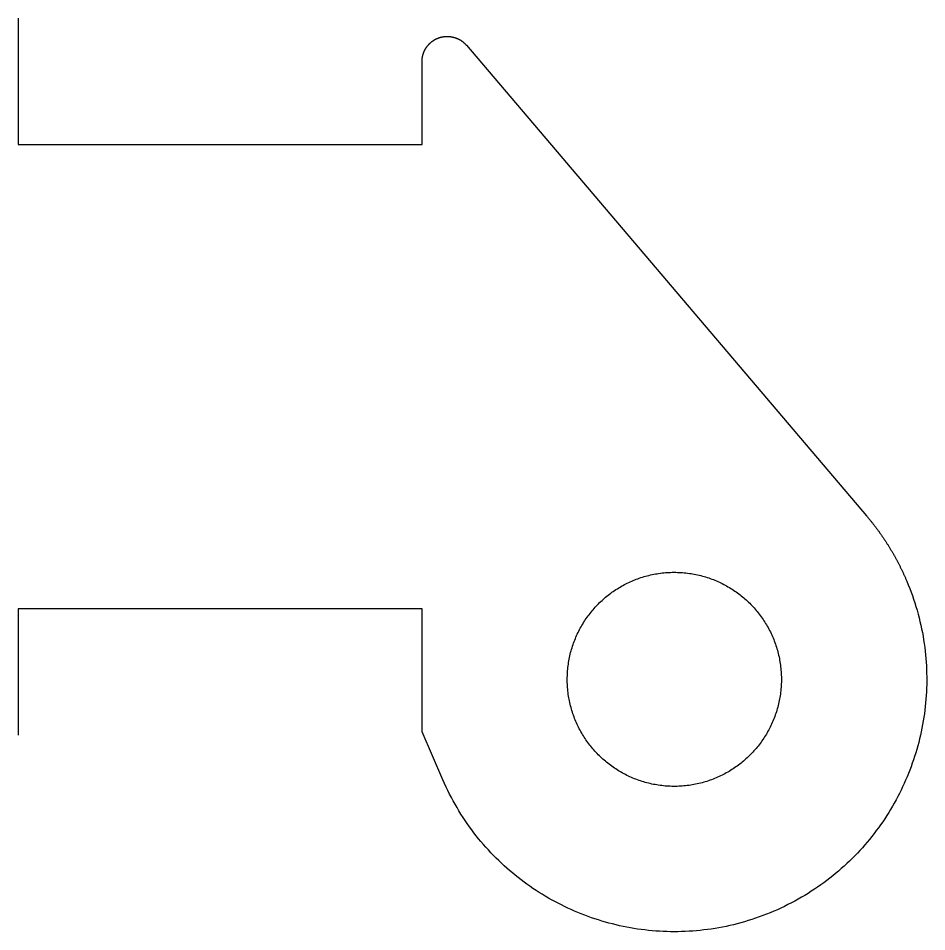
# Model space of a CAD drawing. Extents: x -66 to 66, y -41 to 41.
# Drawn here: x 45 to 63, y -40.55 to -22.45 of the extents above; entities that cross this region are included whole.
import ezdxf

# ---------------------------------------------------------------- set-up
doc = ezdxf.new("R2010")
doc.units = 0
doc.layers.add('LAYER_1', color=7, linetype='CONTINUOUS')

# ---------------------------------------------------------------- blocks, each defined once
blk = doc.blocks.new('BLOCK_280')
at = {"layer": 'LAYER_1', "color": 7}
blk.add_lwpolyline([(45, -22.449), (45, -24.949)], dxfattribs=at)
blk = doc.blocks.new('BLOCK_281')
at = {"layer": 'LAYER_1', "color": 7}
blk.add_lwpolyline([(45, -24.949), (53, -24.949)], dxfattribs=at)
blk = doc.blocks.new('BLOCK_282')
at = {"layer": 'LAYER_1', "color": 7}
blk.add_lwpolyline([(53, -24.949), (53, -23.309)], dxfattribs=at)
blk = doc.blocks.new('BLOCK_283')
at = {"layer": 'LAYER_1', "color": 7}
blk.add_polyline3d([(53, -23.3094, 0), (53, -23.3054, 0), (53.0001, -23.3015, 0), (53.0001, -23.2975, 0), (53.0002, -23.2936, 0), (53.0004, -23.2897, 0), (53.0006, -23.2858, 0), (53.0008, -23.2818, 0), (53.001, -23.2779, 0), (53.0012, -23.274, 0), (53.0015, -23.2701, 0), (53.0019, -23.2662, 0), (53.0022, -23.2623, 0), (53.0026, -23.2584, 0), (53.003, -23.2545, 0), (53.0035, -23.2507, 0), (53.0039, -23.2468, 0), (53.0044, -23.2429, 0), (53.005, -23.2391, 0), (53.0055, -23.2352, 0), (53.0061, -23.2314, 0), (53.0067, -23.2275, 0), (53.0074, -23.2237, 0), (53.0081, -23.2199, 0), (53.0088, -23.2161, 0), (53.0095, -23.2122, 0), (53.0103, -23.2084, 0), (53.0111, -23.2046, 0), (53.0119, -23.2009, 0), (53.0128, -23.1971, 0), (53.0137, -23.1933, 0), (53.0146, -23.1895, 0), (53.0155, -23.1858, 0), (53.0165, -23.182, 0), (53.0175, -23.1783, 0), (53.0185, -23.1746, 0), (53.0196, -23.1709, 0), (53.0206, -23.1672, 0), (53.0218, -23.1635, 0), (53.0229, -23.1598, 0), (53.0241, -23.1561, 0), (53.0253, -23.1524, 0), (53.0265, -23.1487, 0), (53.0278, -23.1451, 0), (53.029, -23.1415, 0), (53.0303, -23.1378, 0), (53.0317, -23.1342, 0), (53.033, -23.1306, 0), (53.0344, -23.127, 0), (53.0359, -23.1234, 0), (53.0373, -23.1198, 0), (53.0388, -23.1163, 0), (53.0403, -23.1127, 0), (53.0418, -23.1092, 0), (53.0434, -23.1057, 0), (53.045, -23.1022, 0), (53.0466, -23.0987, 0), (53.0482, -23.0952, 0), (53.0499, -23.0917, 0), (53.0516, -23.0882, 0), (53.0533, -23.0848, 0), (53.055, -23.0813, 0), (53.0568, -23.0779, 0), (53.0586, -23.0745, 0), (53.0604, -23.0711, 0), (53.0623, -23.0677, 0), (53.0641, -23.0643, 0), (53.0661, -23.061, 0), (53.068, -23.0576, 0), (53.0699, -23.0543, 0), (53.0719, -23.051, 0), (53.0739, -23.0477, 0), (53.076, -23.0444, 0), (53.078, -23.0412, 0), (53.0801, -23.0379, 0), (53.0822, -23.0347, 0), (53.0844, -23.0314, 0), (53.0865, -23.0282, 0), (53.0887, -23.0251, 0), (53.0909, -23.0219, 0), (53.0931, -23.0187, 0), (53.0954, -23.0156, 0), (53.0977, -23.0125, 0), (53.1, -23.0093, 0), (53.1023, -23.0063, 0), (53.1047, -23.0032, 0), (53.1071, -23.0001, 0), (53.1095, -22.9971, 0), (53.1119, -22.9941, 0), (53.1144, -22.9911, 0), (53.1169, -22.9881, 0), (53.1194, -22.9851, 0), (53.1219, -22.9821, 0), (53.1245, -22.9792, 0), (53.1271, -22.9763, 0), (53.1297, -22.9734, 0), (53.1323, -22.9705, 0), (53.135, -22.9677, 0), (53.1377, -22.9648, 0), (53.1404, -22.962, 0), (53.1431, -22.9592, 0), (53.1458, -22.9564, 0), (53.1486, -22.9537, 0), (53.1514, -22.9509, 0), (53.1542, -22.9482, 0), (53.1571, -22.9455, 0), (53.1599, -22.9428, 0), (53.1628, -22.9402, 0), (53.1657, -22.9375, 0), (53.1687, -22.9349, 0), (53.1716, -22.9323, 0), (53.1746, -22.9297, 0), (53.179, -22.926, 0), (53.1847, -22.9213, 0), (53.1904, -22.9167, 0), (53.1962, -22.9122, 0), (53.2021, -22.9078, 0), (53.208, -22.9035, 0), (53.2139, -22.8992, 0), (53.2199, -22.8951, 0), (53.226, -22.8911, 0), (53.232, -22.8872, 0), (53.2382, -22.8833, 0), (53.2443, -22.8796, 0), (53.2505, -22.876, 0), (53.2567, -22.8724, 0), (53.263, -22.869, 0), (53.2693, -22.8656, 0), (53.2757, -22.8624, 0), (53.282, -22.8592, 0), (53.2884, -22.8562, 0), (53.2949, -22.8532, 0), (53.3013, -22.8504, 0), (53.3078, -22.8476, 0), (53.3144, -22.845, 0), (53.3209, -22.8424, 0), (53.3275, -22.8399, 0), (53.3341, -22.8376, 0), (53.3407, -22.8353, 0), (53.3474, -22.8331, 0), (53.354, -22.831, 0), (53.3607, -22.829, 0), (53.3674, -22.8271, 0), (53.3742, -22.8253, 0), (53.3809, -22.8236, 0), (53.3877, -22.822, 0), (53.3945, -22.8205, 0), (53.4013, -22.8191, 0), (53.4081, -22.8178, 0), (53.4149, -22.8166, 0), (53.4217, -22.8155, 0), (53.4286, -22.8144, 0), (53.4354, -22.8135, 0), (53.4423, -22.8127, 0), (53.4491, -22.8119, 0), (53.456, -22.8113, 0), (53.4629, -22.8107, 0), (53.4698, -22.8103, 0), (53.4767, -22.8099, 0), (53.4836, -22.8096, 0), (53.4905, -22.8094, 0), (53.4973, -22.8094, 0), (53.5042, -22.8094, 0), (53.5111, -22.8095, 0), (53.518, -22.8097, 0), (53.5249, -22.81, 0), (53.5318, -22.8104, 0), (53.5386, -22.8109, 0), (53.5455, -22.8114, 0), (53.5523, -22.8121, 0), (53.5592, -22.8129, 0), (53.566, -22.8137, 0), (53.5728, -22.8147, 0), (53.5797, -22.8157, 0), (53.5864, -22.8169, 0), (53.5932, -22.8181, 0), (53.6, -22.8194, 0), (53.6067, -22.8209, 0), (53.6135, -22.8224, 0), (53.6202, -22.824, 0), (53.6269, -22.8257, 0), (53.6335, -22.8275, 0), (53.6402, -22.8294, 0), (53.6468, -22.8313, 0), (53.6534, -22.8334, 0), (53.66, -22.8356, 0), (53.6665, -22.8378, 0), (53.6731, -22.8402, 0), (53.6796, -22.8426, 0), (53.686, -22.8452, 0), (53.6925, -22.8478, 0), (53.6989, -22.8505, 0), (53.7052, -22.8533, 0), (53.7116, -22.8562, 0), (53.7179, -22.8592, 0), (53.7241, -22.8623, 0), (53.7304, -22.8655, 0), (53.7366, -22.8687, 0), (53.7427, -22.8721, 0), (53.7488, -22.8755, 0), (53.7549, -22.8791, 0), (53.7609, -22.8827, 0), (53.7669, -22.8864, 0), (53.7729, -22.8902, 0), (53.7788, -22.8941, 0), (53.7846, -22.8981, 0), (53.7904, -22.9022, 0), (53.7962, -22.9064, 0), (53.8019, -22.9107, 0), (53.8076, -22.915, 0), (53.8132, -22.9195, 0), (53.8187, -22.924, 0), (53.8242, -22.9286, 0), (53.8297, -22.9334, 0), (53.8351, -22.9382, 0), (53.8404, -22.9431, 0), (53.8457, -22.9481, 0), (53.8509, -22.9531, 0), (53.8561, -22.9583, 0), (53.8612, -22.9636, 0), (53.8662, -22.9689, 0), (53.8712, -22.9744, 0), (53.8761, -22.9799, 0), (53.8809, -22.9855, 0)], dxfattribs=at)
blk = doc.blocks.new('BLOCK_284')
at = {"layer": 'LAYER_1', "color": 7}
blk.add_lwpolyline([(53.881, -22.985), (61.809, -32.311)], dxfattribs=at)
blk = doc.blocks.new('BLOCK_285')
at = {"layer": 'LAYER_1', "color": 7}
blk.add_polyline3d([(61.8093, -32.3107, 0), (61.8183, -32.3212, 0), (61.8272, -32.3318, 0), (61.8361, -32.3425, 0), (61.845, -32.3531, 0), (61.8538, -32.3638, 0), (61.8627, -32.3745, 0), (61.8714, -32.3852, 0), (61.8802, -32.3959, 0), (61.8889, -32.4067, 0), (61.8976, -32.4175, 0), (61.9063, -32.4283, 0), (61.9149, -32.4392, 0), (61.9235, -32.45, 0), (61.9321, -32.4609, 0), (61.9406, -32.4718, 0), (61.9491, -32.4827, 0), (61.9576, -32.4937, 0), (61.9661, -32.5047, 0), (61.9745, -32.5157, 0), (61.9829, -32.5267, 0), (61.9912, -32.5377, 0), (61.9996, -32.5488, 0), (62.0079, -32.5599, 0), (62.0161, -32.571, 0), (62.0243, -32.5821, 0), (62.0325, -32.5933, 0), (62.0407, -32.6044, 0), (62.0489, -32.6156, 0), (62.057, -32.6269, 0), (62.065, -32.6381, 0), (62.0731, -32.6494, 0), (62.0811, -32.6606, 0), (62.0891, -32.6719, 0), (62.097, -32.6833, 0), (62.1049, -32.6946, 0), (62.1128, -32.706, 0), (62.1207, -32.7174, 0), (62.1285, -32.7288, 0), (62.1363, -32.7402, 0), (62.144, -32.7517, 0), (62.1518, -32.7632, 0), (62.1595, -32.7747, 0), (62.1671, -32.7862, 0), (62.1747, -32.7977, 0), (62.1823, -32.8093, 0), (62.1899, -32.8209, 0), (62.1974, -32.8325, 0), (62.2049, -32.8441, 0), (62.2124, -32.8557, 0), (62.2198, -32.8674, 0), (62.2272, -32.8791, 0), (62.2346, -32.8908, 0), (62.242, -32.9025, 0), (62.2493, -32.9143, 0), (62.2565, -32.926, 0), (62.2638, -32.9378, 0), (62.271, -32.9496, 0), (62.2782, -32.9614, 0), (62.2853, -32.9733, 0), (62.2924, -32.9852, 0), (62.2995, -32.997, 0), (62.3065, -33.0089, 0), (62.3136, -33.0209, 0), (62.3205, -33.0328, 0), (62.3275, -33.0448, 0), (62.3344, -33.0568, 0), (62.3413, -33.0688, 0), (62.3481, -33.0808, 0), (62.3549, -33.0928, 0), (62.3617, -33.1049, 0), (62.3685, -33.117, 0), (62.3752, -33.1291, 0), (62.3819, -33.1412, 0), (62.3885, -33.1533, 0), (62.3951, -33.1655, 0), (62.4017, -33.1777, 0), (62.4083, -33.1898, 0), (62.4148, -33.2021, 0), (62.4212, -33.2143, 0), (62.4277, -33.2265, 0), (62.4341, -33.2388, 0), (62.4405, -33.2511, 0), (62.4468, -33.2634, 0), (62.4531, -33.2757, 0), (62.4594, -33.2881, 0), (62.4657, -33.3004, 0), (62.4719, -33.3128, 0), (62.4781, -33.3252, 0), (62.4842, -33.3376, 0), (62.4903, -33.35, 0), (62.4964, -33.3625, 0), (62.5024, -33.3749, 0), (62.5084, -33.3874, 0), (62.5144, -33.3999, 0), (62.5204, -33.4124, 0), (62.5263, -33.425, 0), (62.5321, -33.4375, 0), (62.538, -33.4501, 0), (62.5438, -33.4627, 0), (62.5495, -33.4753, 0), (62.5553, -33.4879, 0), (62.561, -33.5006, 0), (62.5666, -33.5132, 0), (62.5723, -33.5259, 0), (62.5778, -33.5386, 0), (62.5834, -33.5513, 0), (62.6057, -33.6032, 0), (62.6354, -33.6749, 0), (62.6638, -33.7468, 0), (62.6911, -33.8189, 0), (62.7172, -33.8911, 0), (62.7422, -33.9636, 0), (62.7659, -34.0361, 0), (62.7885, -34.1089, 0), (62.8099, -34.1817, 0), (62.8302, -34.2547, 0), (62.8493, -34.3278, 0), (62.8672, -34.401, 0), (62.884, -34.4743, 0), (62.8997, -34.5476, 0), (62.9142, -34.621, 0), (62.9276, -34.6945, 0), (62.9398, -34.768, 0), (62.9509, -34.8416, 0), (62.9609, -34.9152, 0), (62.9698, -34.9887, 0), (62.9776, -35.0623, 0), (62.9842, -35.1359, 0), (62.9898, -35.2094, 0), (62.9943, -35.2829, 0), (62.9976, -35.3564, 0), (62.9999, -35.4298, 0), (63.0011, -35.5031, 0), (63.0012, -35.5763, 0), (63.0002, -35.6495, 0), (62.9982, -35.7225, 0), (62.9951, -35.7955, 0), (62.9909, -35.8683, 0), (62.9856, -35.941, 0), (62.9793, -36.0135, 0), (62.972, -36.0858, 0), (62.9636, -36.158, 0), (62.9542, -36.23, 0), (62.9437, -36.3018, 0), (62.9322, -36.3735, 0), (62.9197, -36.4448, 0), (62.9061, -36.516, 0), (62.8916, -36.5869, 0), (62.876, -36.6576, 0), (62.8594, -36.728, 0), (62.8418, -36.7982, 0), (62.8232, -36.868, 0), (62.8036, -36.9376, 0), (62.783, -37.0068, 0), (62.7614, -37.0758, 0), (62.7388, -37.1444, 0), (62.7153, -37.2127, 0), (62.6907, -37.2806, 0), (62.6652, -37.3481, 0), (62.6388, -37.4153, 0), (62.6114, -37.4821, 0), (62.583, -37.5485, 0), (62.5536, -37.6145, 0), (62.5234, -37.6801, 0), (62.4921, -37.7452, 0), (62.46, -37.8099, 0), (62.4269, -37.8741, 0), (62.3928, -37.9379, 0), (62.3579, -38.0012, 0), (62.322, -38.0641, 0), (62.2852, -38.1264, 0), (62.2475, -38.1882, 0), (62.2089, -38.2495, 0), (62.1693, -38.3102, 0), (62.1289, -38.3705, 0), (62.0876, -38.4301, 0), (62.0454, -38.4892, 0), (62.0023, -38.5477, 0), (61.9583, -38.6057, 0), (61.9135, -38.663, 0), (61.8677, -38.7197, 0), (61.8211, -38.7758, 0), (61.7737, -38.8313, 0), (61.7254, -38.8861, 0), (61.6762, -38.9403, 0), (61.6262, -38.9938, 0), (61.5753, -39.0466, 0), (61.5236, -39.0987, 0), (61.471, -39.1501, 0), (61.4176, -39.2009, 0), (61.3634, -39.2509, 0), (61.3084, -39.3001, 0), (61.2525, -39.3486, 0), (61.1958, -39.3964, 0), (61.1384, -39.4434, 0), (61.0801, -39.4896, 0), (61.021, -39.535, 0), (60.9611, -39.5796, 0), (60.9004, -39.6234, 0), (60.8389, -39.6664, 0), (60.7767, -39.7085, 0), (60.7136, -39.7498, 0), (60.6498, -39.7903, 0), (60.5852, -39.8298, 0), (60.5199, -39.8685, 0), (60.4538, -39.9063, 0), (60.3869, -39.9432, 0), (60.3193, -39.9792, 0), (60.2509, -40.0142, 0), (60.1818, -40.0483, 0), (60.1119, -40.0815, 0), (60.0413, -40.1137, 0), (59.97, -40.1449, 0), (59.8984, -40.175, 0), (59.8266, -40.2039, 0), (59.7545, -40.2315, 0), (59.6823, -40.258, 0), (59.61, -40.2834, 0), (59.5374, -40.3075, 0), (59.4648, -40.3305, 0), (59.3919, -40.3523, 0), (59.319, -40.3729, 0), (59.2459, -40.3924, 0), (59.1728, -40.4107, 0), (59.0995, -40.4279, 0), (59.0262, -40.4439, 0), (58.9528, -40.4588, 0), (58.8793, -40.4726, 0), (58.8058, -40.4852, 0), (58.7323, -40.4967, 0), (58.6587, -40.5071, 0), (58.5852, -40.5163, 0), (58.5116, -40.5245, 0), (58.438, -40.5315, 0), (58.3645, -40.5374, 0), (58.2909, -40.5423, 0), (58.2175, -40.546, 0), (58.1441, -40.5486, 0), (58.0707, -40.5502, 0), (57.9974, -40.5506, 0), (57.9242, -40.55, 0), (57.8512, -40.5483, 0), (57.7782, -40.5456, 0), (57.7053, -40.5417, 0), (57.6326, -40.5369, 0), (57.56, -40.5309, 0), (57.4876, -40.5239, 0), (57.4154, -40.5159, 0), (57.3433, -40.5068, 0), (57.2714, -40.4967, 0), (57.1998, -40.4855, 0), (57.1283, -40.4733, 0), (57.057, -40.4601, 0), (56.986, -40.4459, 0), (56.9153, -40.4306, 0), (56.8448, -40.4144, 0), (56.7745, -40.3971, 0), (56.7046, -40.3788, 0), (56.6349, -40.3596, 0), (56.5656, -40.3393, 0), (56.4965, -40.318, 0), (56.4278, -40.2958, 0), (56.3594, -40.2726, 0), (56.2914, -40.2484, 0), (56.2237, -40.2232, 0), (56.1564, -40.1971, 0), (56.0895, -40.17, 0), (56.023, -40.1419, 0), (55.9568, -40.1129, 0), (55.8911, -40.0829, 0), (55.8258, -40.052, 0), (55.761, -40.0202, 0), (55.6966, -39.9874, 0), (55.6326, -39.9536, 0), (55.5692, -39.919, 0), (55.5062, -39.8834, 0), (55.4437, -39.8469, 0), (55.3817, -39.8095, 0), (55.3203, -39.7712, 0), (55.2593, -39.732, 0), (55.1989, -39.6919, 0), (55.1391, -39.6508, 0), (55.0798, -39.6089, 0), (55.0211, -39.5661, 0), (54.9629, -39.5224, 0), (54.9054, -39.4779, 0), (54.8485, -39.4324, 0), (54.7922, -39.3861, 0), (54.7365, -39.339, 0), (54.6815, -39.2909, 0), (54.6271, -39.242, 0), (54.5734, -39.1923, 0), (54.5203, -39.1417, 0), (54.468, -39.0903, 0), (54.4163, -39.038, 0), (54.3653, -38.9849, 0), (54.3151, -38.9309, 0), (54.2656, -38.8762, 0), (54.2168, -38.8206, 0), (54.1688, -38.7642, 0), (54.1216, -38.707, 0), (54.0751, -38.6489, 0), (54.0294, -38.5901, 0), (53.9845, -38.5305, 0), (53.9405, -38.4701, 0), (53.8972, -38.4089, 0), (53.8548, -38.3469, 0), (53.8132, -38.2841, 0), (53.7725, -38.2205, 0), (53.7326, -38.1562, 0), (53.6936, -38.0911, 0), (53.6556, -38.0252, 0), (53.6184, -37.9586, 0), (53.5821, -37.8913, 0), (53.5467, -37.8231, 0), (53.5123, -37.7543, 0), (53.4788, -37.6846, 0), (53.4463, -37.6143, 0), (53.4147, -37.5432, 0)], dxfattribs=at)
blk = doc.blocks.new('BLOCK_286')
at = {"layer": 'LAYER_1', "color": 7}
blk.add_lwpolyline([(53.415, -37.543), (53, -36.589)], dxfattribs=at)
blk = doc.blocks.new('BLOCK_287')
at = {"layer": 'LAYER_1', "color": 7}
blk.add_lwpolyline([(53, -36.589), (53, -34.149)], dxfattribs=at)
blk = doc.blocks.new('BLOCK_288')
at = {"layer": 'LAYER_1', "color": 7}
blk.add_lwpolyline([(53, -34.149), (45, -34.149)], dxfattribs=at)
blk = doc.blocks.new('BLOCK_289')
at = {"layer": 'LAYER_1', "color": 7}
blk.add_lwpolyline([(45, -34.149), (45, -36.653)], dxfattribs=at)
blk = doc.blocks.new('BLOCK_312')
at = {"layer": 'LAYER_1', "color": 1}
blk.add_polyline3d([(55.8787, -35.5494, 0), (55.879, -35.515, 0), (55.8798, -35.4808, 0), (55.8811, -35.4468, 0), (55.883, -35.4129, 0), (55.8854, -35.3791, 0), (55.8884, -35.3455, 0), (55.8918, -35.312, 0), (55.8958, -35.2787, 0), (55.9003, -35.2455, 0), (55.9053, -35.2125, 0), (55.9108, -35.1797, 0), (55.9168, -35.147, 0), (55.9233, -35.1146, 0), (55.9303, -35.0823, 0), (55.9378, -35.0501, 0), (55.9457, -35.0182, 0), (55.9542, -34.9865, 0), (55.9631, -34.955, 0), (55.9725, -34.9236, 0), (55.9823, -34.8925, 0), (55.9927, -34.8616, 0), (56.0034, -34.8309, 0), (56.0147, -34.8004, 0), (56.0264, -34.7701, 0), (56.0385, -34.7401, 0), (56.0511, -34.7103, 0), (56.0641, -34.6807, 0), (56.0776, -34.6513, 0), (56.0915, -34.6223, 0), (56.1058, -34.5934, 0), (56.1205, -34.5648, 0), (56.1357, -34.5365, 0), (56.1512, -34.5084, 0), (56.1672, -34.4805, 0), (56.1836, -34.453, 0), (56.2004, -34.4257, 0), (56.2176, -34.3987, 0), (56.2352, -34.3719, 0), (56.2531, -34.3455, 0), (56.2715, -34.3193, 0), (56.2902, -34.2935, 0), (56.3094, -34.2679, 0), (56.3289, -34.2426, 0), (56.3487, -34.2176, 0), (56.3689, -34.1929, 0), (56.3895, -34.1686, 0), (56.4105, -34.1445, 0), (56.4318, -34.1208, 0), (56.4534, -34.0974, 0), (56.4754, -34.0744, 0), (56.4977, -34.0516, 0), (56.5204, -34.0292, 0), (56.5434, -34.0072, 0), (56.5668, -33.9854, 0), (56.5904, -33.9641, 0), (56.6144, -33.9431, 0), (56.6387, -33.9224, 0), (56.6633, -33.9021, 0), (56.6882, -33.8822, 0), (56.7134, -33.8626, 0), (56.7389, -33.8434, 0), (56.7648, -33.8246, 0), (56.7909, -33.8061, 0), (56.8173, -33.7881, 0), (56.8439, -33.7704, 0), (56.8709, -33.7532, 0), (56.8981, -33.7363, 0), (56.9256, -33.7198, 0), (56.9534, -33.7038, 0), (56.9815, -33.6881, 0), (57.0097, -33.6729, 0), (57.0383, -33.6581, 0), (57.0671, -33.6437, 0), (57.0961, -33.6297, 0), (57.1254, -33.6161, 0), (57.155, -33.603, 0), (57.1847, -33.5904, 0), (57.2147, -33.5781, 0), (57.2449, -33.5664, 0), (57.2754, -33.555, 0), (57.3061, -33.5442, 0), (57.3369, -33.5337, 0), (57.368, -33.5238, 0), (57.3993, -33.5143, 0), (57.4308, -33.5053, 0), (57.4625, -33.4967, 0), (57.4944, -33.4887, 0), (57.5265, -33.4811, 0), (57.5587, -33.474, 0), (57.5912, -33.4674, 0), (57.6238, -33.4613, 0), (57.6566, -33.4557, 0), (57.6895, -33.4506, 0), (57.7227, -33.446, 0), (57.7559, -33.4419, 0), (57.7894, -33.4384, 0), (57.823, -33.4353, 0), (57.8567, -33.4328, 0), (57.8906, -33.4308, 0), (57.9247, -33.4294, 0), (57.9588, -33.4284, 0), (57.9931, -33.4281, 0), (58.0275, -33.4282, 0), (58.0617, -33.4289, 0), (58.0958, -33.4302, 0), (58.1297, -33.4319, 0), (58.1635, -33.4343, 0), (58.1972, -33.4371, 0), (58.2307, -33.4404, 0), (58.264, -33.4443, 0), (58.2972, -33.4487, 0), (58.3303, -33.4536, 0), (58.3631, -33.459, 0), (58.3958, -33.4649, 0), (58.4283, -33.4713, 0), (58.4607, -33.4782, 0), (58.4928, -33.4856, 0), (58.5248, -33.4935, 0), (58.5565, -33.5018, 0), (58.5881, -33.5106, 0), (58.6195, -33.5199, 0), (58.6507, -33.5297, 0), (58.6816, -33.5399, 0), (58.7124, -33.5506, 0), (58.7429, -33.5618, 0), (58.7732, -33.5734, 0), (58.8033, -33.5854, 0), (58.8332, -33.5979, 0), (58.8628, -33.6108, 0), (58.8922, -33.6242, 0), (58.9213, -33.638, 0), (58.9502, -33.6522, 0), (58.9789, -33.6669, 0), (59.0073, -33.682, 0), (59.0354, -33.6975, 0), (59.0633, -33.7134, 0), (59.0909, -33.7297, 0), (59.1182, -33.7464, 0), (59.1453, -33.7635, 0), (59.1721, -33.781, 0), (59.1986, -33.7989, 0), (59.2248, -33.8172, 0), (59.2508, -33.8358, 0), (59.2764, -33.8549, 0), (59.3017, -33.8743, 0), (59.3268, -33.8941, 0), (59.3515, -33.9142, 0), (59.3759, -33.9347, 0), (59.4, -33.9556, 0), (59.4238, -33.9768, 0), (59.4473, -33.9984, 0), (59.4704, -34.0204, 0), (59.4932, -34.0426, 0), (59.5157, -34.0652, 0), (59.5378, -34.0882, 0), (59.5596, -34.1114, 0), (59.581, -34.135, 0), (59.6021, -34.1589, 0), (59.6229, -34.1832, 0), (59.6432, -34.2077, 0), (59.6632, -34.2326, 0), (59.6829, -34.2577, 0), (59.7022, -34.2832, 0), (59.721, -34.3089, 0), (59.7396, -34.335, 0), (59.7577, -34.3613, 0), (59.7754, -34.388, 0), (59.7928, -34.4149, 0), (59.8097, -34.442, 0), (59.8263, -34.4695, 0), (59.8424, -34.4972, 0), (59.8582, -34.5252, 0), (59.8735, -34.5534, 0), (59.8884, -34.5819, 0), (59.9029, -34.6107, 0), (59.9169, -34.6397, 0), (59.9305, -34.6689, 0), (59.9437, -34.6984, 0), (59.9565, -34.7281, 0), (59.9688, -34.7581, 0), (59.9807, -34.7882, 0), (59.9921, -34.8186, 0), (60.0031, -34.8493, 0), (60.0136, -34.8801, 0), (60.0236, -34.9111, 0), (60.0332, -34.9424, 0), (60.0423, -34.9739, 0), (60.051, -35.0055, 0), (60.0591, -35.0374, 0), (60.0668, -35.0694, 0), (60.074, -35.1016, 0), (60.0807, -35.134, 0), (60.0869, -35.1666, 0), (60.0926, -35.1994, 0), (60.0978, -35.2323, 0), (60.1025, -35.2654, 0), (60.1067, -35.2986, 0), (60.1103, -35.3321, 0), (60.1135, -35.3656, 0), (60.1161, -35.3993, 0), (60.1182, -35.4332, 0), (60.1198, -35.4672, 0), (60.1208, -35.5013, 0), (60.1213, -35.5356, 0), (60.1212, -35.57, 0), (60.1206, -35.6042, 0), (60.1195, -35.6383, 0), (60.1178, -35.6723, 0), (60.1156, -35.7061, 0), (60.1129, -35.7398, 0), (60.1096, -35.7734, 0), (60.1059, -35.8068, 0), (60.1016, -35.84, 0), (60.0968, -35.873, 0), (60.0915, -35.9059, 0), (60.0857, -35.9387, 0), (60.0794, -35.9712, 0), (60.0726, -36.0036, 0), (60.0653, -36.0358, 0), (60.0575, -36.0678, 0), (60.0493, -36.0996, 0), (60.0405, -36.1312, 0), (60.0313, -36.1626, 0), (60.0217, -36.1938, 0), (60.0115, -36.2248, 0), (60.0009, -36.2556, 0), (59.9899, -36.2862, 0), (59.9784, -36.3165, 0), (59.9664, -36.3467, 0), (59.954, -36.3766, 0), (59.9411, -36.4062, 0), (59.9279, -36.4357, 0), (59.9141, -36.4649, 0), (59.9, -36.4938, 0), (59.8854, -36.5225, 0), (59.8704, -36.551, 0), (59.855, -36.5792, 0), (59.8392, -36.6071, 0), (59.823, -36.6348, 0), (59.8064, -36.6622, 0), (59.7893, -36.6893, 0), (59.7719, -36.7161, 0), (59.7541, -36.7427, 0), (59.7359, -36.769, 0), (59.7173, -36.795, 0), (59.6983, -36.8207, 0), (59.679, -36.8461, 0), (59.6593, -36.8712, 0), (59.6392, -36.896, 0), (59.6188, -36.9204, 0), (59.5979, -36.9446, 0), (59.5768, -36.9685, 0), (59.5553, -36.992, 0), (59.5334, -37.0152, 0), (59.5112, -37.0381, 0), (59.4887, -37.0606, 0), (59.4658, -37.0828, 0), (59.4426, -37.1046, 0), (59.4191, -37.1262, 0), (59.3952, -37.1473, 0), (59.3711, -37.1681, 0), (59.3466, -37.1886, 0), (59.3218, -37.2086, 0), (59.2967, -37.2284, 0), (59.2713, -37.2477, 0), (59.2456, -37.2667, 0), (59.2196, -37.2853, 0), (59.1933, -37.3035, 0), (59.1668, -37.3213, 0), (59.1399, -37.3387, 0), (59.1128, -37.3557, 0), (59.0854, -37.3724, 0), (59.0577, -37.3886, 0), (59.0298, -37.4044, 0), (59.0016, -37.4198, 0), (58.9732, -37.4348, 0), (58.9445, -37.4494, 0), (58.9155, -37.4635, 0), (58.8863, -37.4772, 0), (58.8569, -37.4905, 0), (58.8272, -37.5034, 0), (58.7973, -37.5158, 0), (58.7672, -37.5277, 0), (58.7368, -37.5392, 0), (58.7062, -37.5503, 0), (58.6754, -37.5609, 0), (58.6444, -37.571, 0), (58.6132, -37.5807, 0), (58.5818, -37.5899, 0), (58.5502, -37.5986, 0), (58.5184, -37.6069, 0), (58.4864, -37.6147, 0), (58.4542, -37.6219, 0), (58.4218, -37.6287, 0), (58.3893, -37.635, 0), (58.3566, -37.6408, 0), (58.3237, -37.6461, 0), (58.2906, -37.6509, 0), (58.2574, -37.6552, 0), (58.224, -37.659, 0), (58.1905, -37.6623, 0), (58.1568, -37.665, 0), (58.1229, -37.6672, 0), (58.089, -37.6689, 0), (58.0549, -37.67, 0), (58.0206, -37.6706, 0), (57.9863, -37.6706, 0), (57.952, -37.6702, 0), (57.9178, -37.6691, 0), (57.8838, -37.6676, 0), (57.85, -37.6655, 0), (57.8163, -37.6628, 0), (57.7827, -37.6597, 0), (57.7493, -37.656, 0), (57.716, -37.6518, 0), (57.6829, -37.6471, 0), (57.65, -37.6419, 0), (57.6172, -37.6362, 0), (57.5847, -37.63, 0), (57.5522, -37.6233, 0), (57.52, -37.6162, 0), (57.488, -37.6085, 0), (57.4561, -37.6003, 0), (57.4245, -37.5917, 0), (57.393, -37.5826, 0), (57.3618, -37.573, 0), (57.3307, -37.563, 0), (57.2999, -37.5524, 0), (57.2693, -37.5415, 0), (57.2389, -37.5301, 0), (57.2087, -37.5182, 0), (57.1788, -37.5059, 0), (57.149, -37.4931, 0), (57.1196, -37.4799, 0), (57.0903, -37.4663, 0), (57.0613, -37.4522, 0), (57.0326, -37.4377, 0), (57.0041, -37.4228, 0), (56.9758, -37.4075, 0), (56.9478, -37.3918, 0), (56.9201, -37.3756, 0), (56.8927, -37.3591, 0), (56.8655, -37.3421, 0), (56.8386, -37.3248, 0), (56.812, -37.3071, 0), (56.7856, -37.2889, 0), (56.7596, -37.2704, 0), (56.7338, -37.2515, 0), (56.7084, -37.2323, 0), (56.6832, -37.2126, 0), (56.6583, -37.1926, 0), (56.6338, -37.1722, 0), (56.6096, -37.1515, 0), (56.5857, -37.1304, 0), (56.5621, -37.109, 0), (56.5388, -37.0872, 0), (56.5159, -37.0651, 0), (56.4933, -37.0426, 0), (56.471, -37.0198, 0), (56.4491, -36.9966, 0), (56.4275, -36.9732, 0), (56.4063, -36.9494, 0), (56.3854, -36.9253, 0), (56.3649, -36.9009, 0), (56.3447, -36.8761, 0), (56.3249, -36.8511, 0), (56.3055, -36.8258, 0), (56.2865, -36.8001, 0), (56.2678, -36.7742, 0), (56.2495, -36.748, 0), (56.2316, -36.7215, 0), (56.2141, -36.6947, 0), (56.197, -36.6676, 0), (56.1803, -36.6403, 0), (56.164, -36.6126, 0), (56.1481, -36.5848, 0), (56.1326, -36.5566, 0), (56.1175, -36.5282, 0), (56.1029, -36.4996, 0), (56.0887, -36.4707, 0), (56.0749, -36.4415, 0), (56.0615, -36.4121, 0), (56.0485, -36.3825, 0), (56.0361, -36.3527, 0), (56.024, -36.3226, 0), (56.0124, -36.2923, 0), (56.0013, -36.2617, 0), (55.9906, -36.231, 0), (55.9803, -36.2, 0), (55.9706, -36.1689, 0), (55.9613, -36.1375, 0), (55.9524, -36.1059, 0), (55.9441, -36.0741, 0), (55.9362, -36.0422, 0), (55.9288, -36.01, 0), (55.9219, -35.9777, 0), (55.9155, -35.9452, 0), (55.9096, -35.9125, 0), (55.9042, -35.8796, 0), (55.8993, -35.8466, 0), (55.895, -35.8134, 0), (55.8911, -35.7801, 0), (55.8877, -35.7466, 0), (55.8849, -35.7129, 0), (55.8826, -35.6791, 0), (55.8808, -35.6451, 0), (55.8796, -35.6111, 0), (55.8789, -35.5768, 0), (55.8787, -35.5494, 0), (55.8787, -35.5494, 0), (55.8787, -35.5494, 0), (55.8787, -35.5494, 0), (55.8787, -35.5494, 0), (55.8787, -35.5494, 0), (55.8787, -35.5494, 0), (55.8787, -35.5494, 0), (55.8787, -35.5494, 0), (55.8787, -35.5494, 0), (55.8787, -35.5494, 0), (55.8787, -35.5494, 0), (55.8787, -35.5494, 0), (55.8787, -35.5494, 0), (55.8787, -35.5494, 0), (55.8787, -35.5494, 0), (55.8787, -35.5494, 0), (55.8787, -35.5494, 0), (55.8787, -35.5494, 0), (55.8787, -35.5494, 0), (55.8787, -35.5494, 0), (55.8787, -35.5494, 0), (55.8787, -35.5494, 0), (55.8787, -35.5494, 0), (55.8787, -35.5494, 0), (55.8787, -35.5494, 0), (55.8787, -35.5494, 0), (55.8787, -35.5494, 0), (55.8787, -35.5494, 0), (55.8787, -35.5494, 0), (55.8787, -35.5494, 0), (55.8787, -35.5494, 0), (55.8787, -35.5494, 0), (55.8787, -35.5494, 0), (55.8787, -35.5494, 0), (55.8787, -35.5494, 0), (55.8787, -35.5494, 0), (55.8787, -35.5494, 0), (55.8787, -35.5494, 0), (55.8787, -35.5494, 0), (55.8787, -35.5494, 0), (55.8787, -35.5494, 0), (55.8787, -35.5494, 0), (55.8787, -35.5494, 0), (55.8787, -35.5494, 0), (55.8787, -35.5494, 0), (55.8787, -35.5494, 0), (55.8787, -35.5494, 0), (55.8787, -35.5494, 0), (55.8787, -35.5494, 0), (55.8787, -35.5494, 0), (55.8787, -35.5494, 0), (55.8787, -35.5494, 0), (55.8787, -35.5494, 0), (55.8787, -35.5494, 0), (55.8787, -35.5494, 0), (55.8787, -35.5494, 0), (55.8787, -35.5494, 0), (55.8787, -35.5494, 0), (55.8787, -35.5494, 0), (55.8787, -35.5494, 0), (55.8787, -35.5494, 0), (55.8787, -35.5494, 0), (55.8787, -35.5494, 0), (55.8787, -35.5494, 0), (55.8787, -35.5494, 0), (55.8787, -35.5494, 0), (55.8787, -35.5494, 0), (55.8787, -35.5494, 0), (55.8787, -35.5494, 0), (55.8787, -35.5494, 0), (55.8787, -35.5494, 0), (55.8787, -35.5494, 0), (55.8787, -35.5494, 0), (55.8787, -35.5494, 0), (55.8787, -35.5494, 0), (55.8787, -35.5494, 0), (55.8787, -35.5494, 0), (55.8787, -35.5494, 0), (55.8787, -35.5494, 0), (55.8787, -35.5494, 0), (55.8787, -35.5494, 0), (55.8787, -35.5494, 0), (55.8787, -35.5494, 0), (55.8787, -35.5494, 0), (55.8787, -35.5494, 0), (55.8787, -35.5494, 0), (55.8787, -35.5494, 0), (55.8787, -35.5494, 0), (55.8787, -35.5494, 0), (55.8787, -35.5494, 0), (55.8787, -35.5494, 0), (55.8787, -35.5494, 0), (55.8787, -35.5494, 0), (55.8787, -35.5494, 0), (55.8787, -35.5494, 0), (55.8787, -35.5494, 0), (55.8787, -35.5494, 0), (55.8787, -35.5494, 0), (55.8787, -35.5494, 0), (55.8787, -35.5494, 0), (55.8787, -35.5494, 0), (55.8787, -35.5494, 0)], dxfattribs=at)
blk = doc.blocks.new('BLOCK_2')
at = {"layer": 'LAYER_1'}
for name in ['BLOCK_280', 'BLOCK_283', 'BLOCK_284', 'BLOCK_282', 'BLOCK_281', 'BLOCK_285', 'BLOCK_312', 'BLOCK_288', 'BLOCK_289', 'BLOCK_287', 'BLOCK_286']:
    blk.add_blockref(name, (0, 0), dxfattribs=at)

msp = doc.modelspace()

# ---------------------------------------------------------------- block references
at = {"layer": 'LAYER_1'}
msp.add_blockref('BLOCK_2', (0, 0), dxfattribs=at)

doc.saveas('drawing.dxf')
